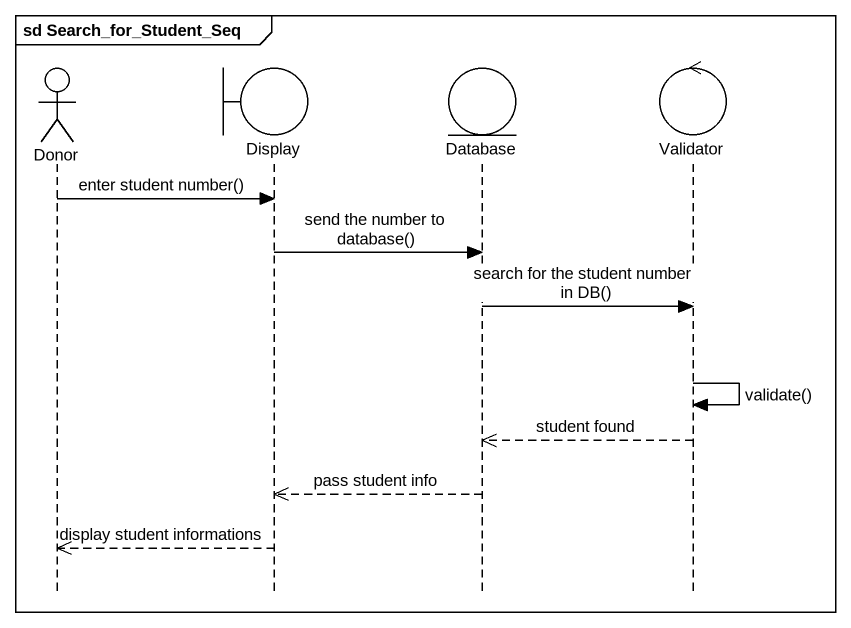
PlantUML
@startuml
mainframe sd Search_for_Student_Seq
hide footbox
actor Donor
boundary Display
entity "Database" as Database_
control Validator

Donor -> Display : enter student number()
Display -> Database_ : send the number to database()
Database_ -> Validator : search for the student number in DB()
Validator -> Validator : validate()
Validator -->> Database_ : student found
Database_ -->> Display : pass student info
Display -->> Donor : display student informations
@enduml
